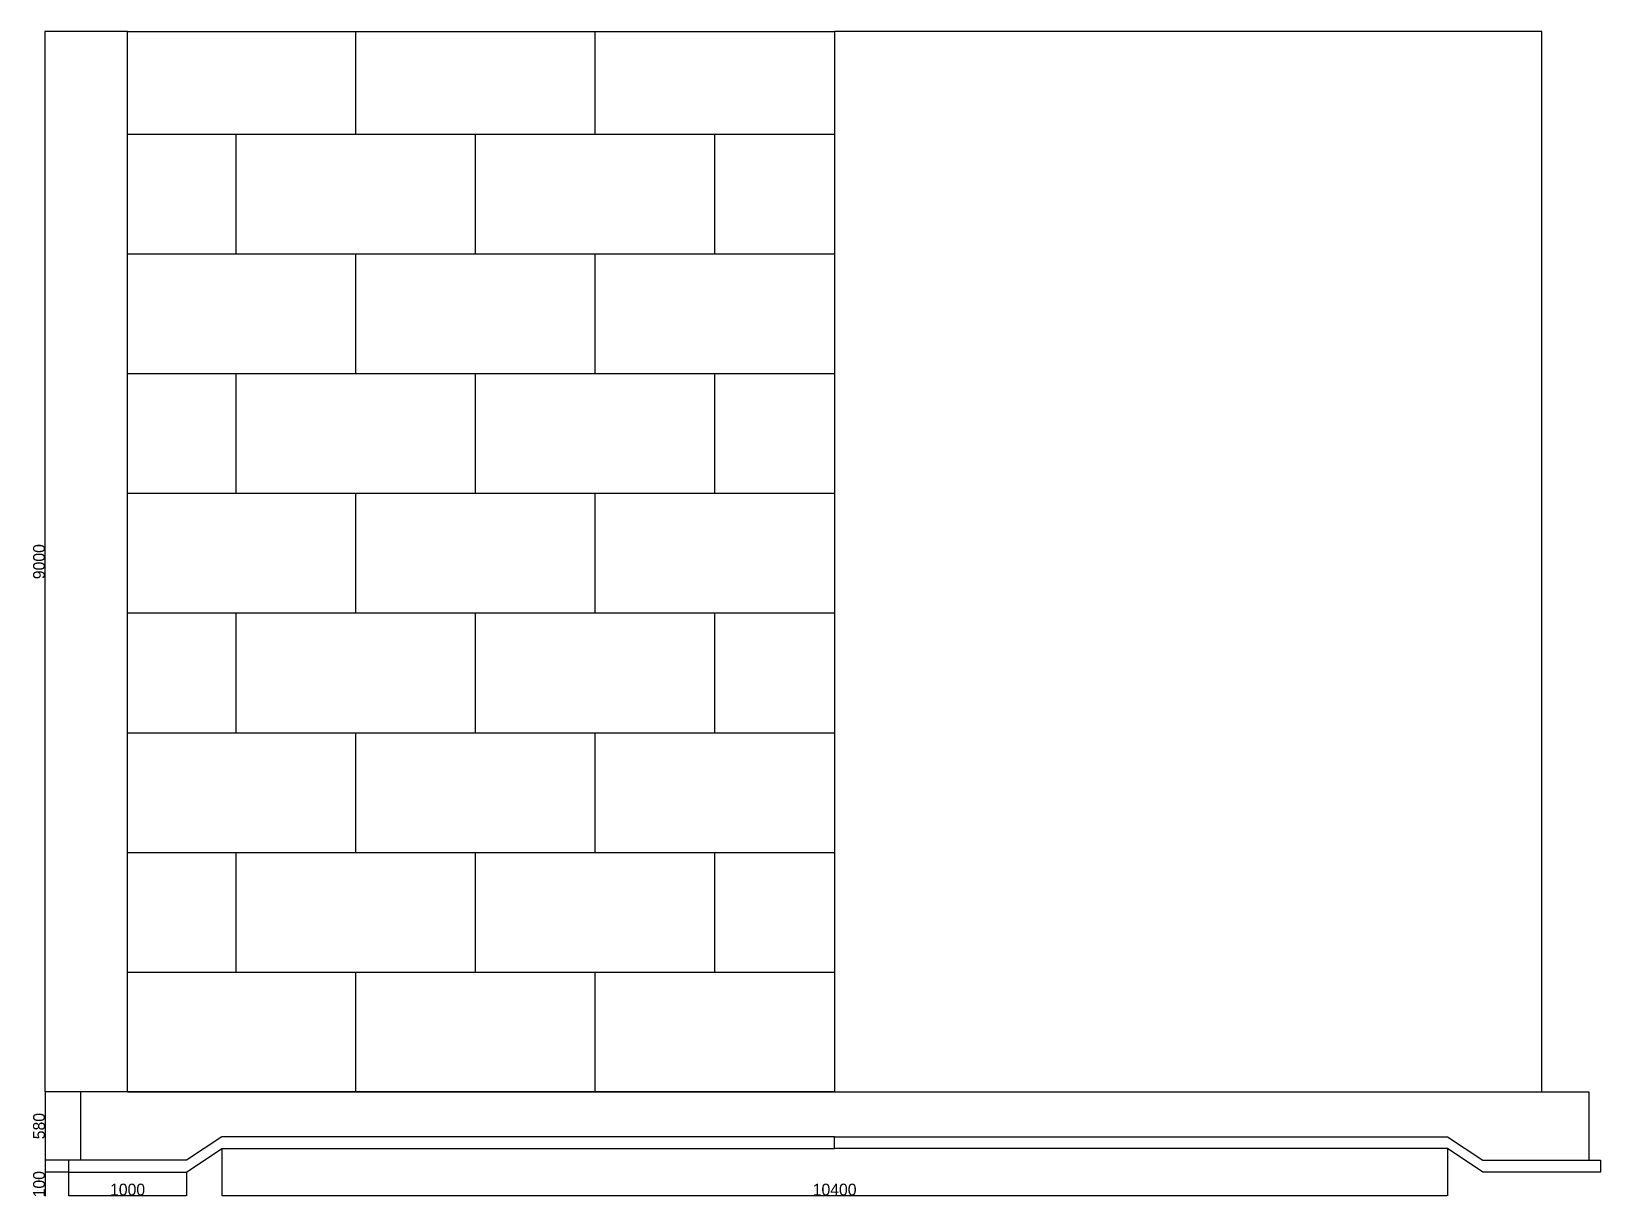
# Model space of a CAD drawing. Header units: metres. Extents: x -6816 to 6500, y -897 to 9000.
import ezdxf

# ---------------------------------------------------------------- set-up
doc = ezdxf.new("R2010")
doc.units = ezdxf.units.M
doc.dimstyles.get("Standard").update_dxf_attribs({"dimtxt": 100, "dimasz": 2.5, "dimexe": 1.25, "dimexo": 0.625, "dimtad": 1, "dimtxsty": 'Standard', "dimcen": 2.5, "dimazin": 3, "dimtfac": 1, "dimtmove": 0, "dimatfit": 3, "dimarcsym": 0})

# ---------------------------------------------------------------- blocks, each defined once
blk = doc.blocks.new('*D0')
at = {"color": 1, "lineweight": -2, "transparency": 16777216}
for p, q in [((-6001, 9000), (-6701, 9000)), ((-6700, 2), (-6700, 8998)), ((-6001, 0), (-6701, 0))]:
    blk.add_line(p, q, dxfattribs=at)
at = {"color": 1, "transparency": 16777216}
for points in [[(-6700, 8998), (-6700, 8998), (-6700, 9000)], [(-6700, 2), (-6700, 2), (-6700, 0)]]:
    blk.add_solid(points, dxfattribs=at)
at = {"layer": 'Defpoints', "color": 0, "transparency": 16777216}
for p in [(-6700, 9000), (-6000, 9000), (-6000, 0)]:
    blk.add_point(p, dxfattribs=at)
at = {"color": 1, "transparency": 16777216, "insert": (-6751, 4500), "char_height": 100, "attachment_point": 5, "rotation": 90}
blk.add_mtext('9000', dxfattribs=at)
blk = doc.blocks.new('*D2')
at = {"color": 1, "lineweight": -2, "transparency": 16777216}
for p, q in [((-6401, 0), (-6701, 0)), ((-6700, -3), (-6700, -578)), ((-6401, -580), (-6701, -580))]:
    blk.add_line(p, q, dxfattribs=at)
at = {"color": 1, "transparency": 16777216}
for points in [[(-6700, -3), (-6700, -3), (-6700, 0)], [(-6700, -578), (-6700, -578), (-6700, -580)]]:
    blk.add_solid(points, dxfattribs=at)
at = {"layer": 'Defpoints', "color": 0, "transparency": 16777216}
for p in [(-6400, 0), (-6700, -580), (-6400, -580)]:
    blk.add_point(p, dxfattribs=at)
at = {"color": 1, "transparency": 16777216, "insert": (-6751, -290), "char_height": 100, "attachment_point": 5, "rotation": 90}
blk.add_mtext('580', dxfattribs=at)
blk = doc.blocks.new('*D3')
at = {"color": 1, "lineweight": -2, "transparency": 16777216}
for p, q in [((-6501, -580), (-6701, -580)), ((-6700, -583), (-6700, -678)), ((-6501, -680), (-6701, -680)), ((-6700, -680), (-6700, -884))]:
    blk.add_line(p, q, dxfattribs=at)
at = {"color": 1, "transparency": 16777216}
for points in [[(-6700, -583), (-6700, -583), (-6700, -580)], [(-6700, -678), (-6700, -678), (-6700, -680)]]:
    blk.add_solid(points, dxfattribs=at)
at = {"layer": 'Defpoints', "color": 0, "transparency": 16777216}
for p in [(-6500, -580), (-6700, -680), (-6500, -680)]:
    blk.add_point(p, dxfattribs=at)
at = {"color": 1, "transparency": 16777216, "insert": (-6751, -783), "char_height": 100, "attachment_point": 5, "rotation": 90}
blk.add_mtext('100', dxfattribs=at)
blk = doc.blocks.new('*D4')
at = {"color": 1, "lineweight": -2, "transparency": 16777216}
for p, q in [((-6500, -681), (-6500, -881)), ((-5500, -681), (-5500, -881)), ((-6498, -880), (-5502, -880))]:
    blk.add_line(p, q, dxfattribs=at)
at = {"color": 1, "transparency": 16777216}
for points in [[(-6498, -880), (-6498, -880), (-6500, -880)], [(-5502, -880), (-5502, -880), (-5500, -880)]]:
    blk.add_solid(points, dxfattribs=at)
at = {"layer": 'Defpoints', "color": 0, "transparency": 16777216}
for p in [(-6500, -680), (-5500, -680), (-5500, -880)]:
    blk.add_point(p, dxfattribs=at)
at = {"color": 1, "transparency": 16777216, "insert": (-6000, -829), "char_height": 100, "attachment_point": 5}
blk.add_mtext('1000', dxfattribs=at)
blk = doc.blocks.new('*D5')
at = {"color": 1, "lineweight": -2, "transparency": 16777216}
for p, q in [((-5200, -481), (-5200, -881)), ((5200, -481), (5200, -881)), ((-5198, -880), (5198, -880))]:
    blk.add_line(p, q, dxfattribs=at)
at = {"color": 1, "transparency": 16777216}
for points in [[(-5198, -880), (-5198, -880), (-5200, -880)], [(5198, -880), (5198, -880), (5200, -880)]]:
    blk.add_solid(points, dxfattribs=at)
at = {"layer": 'Defpoints', "color": 0, "transparency": 16777216}
for p in [(-5200, -480), (5200, -480), (5200, -880)]:
    blk.add_point(p, dxfattribs=at)
at = {"color": 1, "transparency": 16777216, "insert": (0, -829), "char_height": 100, "attachment_point": 5}
blk.add_mtext('10400', dxfattribs=at)

msp = doc.modelspace()

# ---------------------------------------------------------------- hatches: boundary and pattern name
h = msp.add_hatch()
h.set_pattern_fill('AR-B816', scale=5)
h.paths.add_polyline_path([(0, 0), (-6000, 0), (-6000, 9000), (0, 9000)])

# ---------------------------------------------------------------- linework, layer by layer
for points in [[(0, 0), (-6000, 0), (-6000, 9000), (0, 9000)], [(0, 0), (6000, 0), (6000, 9000), (0, 9000)], [(0, -380), (-5200, -380), (-5500, -580), (-6500, -580), (-6500, -680), (-5500, -680), (-5200, -480), (0, -480)], [(0, -380), (5200, -380), (5500, -580), (6500, -580), (6500, -680), (5500, -680), (5200, -480), (0, -480)]]:
    msp.add_lwpolyline(points, close=True)
for points in [[(0, 0), (-6400, 0), (-6400, -580)], [(0, 0), (6400, 0), (6400, -580)]]:
    msp.add_lwpolyline(points)

# ---------------------------------------------------------------- dimensions: what is measured, and where the dimension line sits
for base, p1, p2, picture, middle in [((-6700, 9000), (-6000, 0), (-6000, 9000), '*D0', (-6750.625, 4500)), ((-6700, -580), (-6400, 0), (-6400, -580), '*D2', (-6750.625, -290)), ((-6700, -680), (-6500, -580), (-6500, -680), '*D3', (-6750.625, -783.125))]:
    dim = msp.add_linear_dim(base=base, p1=p1, p2=p2, angle=90, dimstyle='Standard', override={"dimtxsty": 'Standard', "dimclrd": 1, "dimclre": 1, "dimclrt": 1})
    dim.commit()
    dim.dimension.update_dxf_attribs({"geometry": picture, "text_midpoint": middle})
for base, p1, p2, picture, middle in [((5200, -880), (-5200, -480), (5200, -480), '*D5', (0, -829.375)), ((-5500, -880), (-6500, -680), (-5500, -680), '*D4', (-6000, -829.375))]:
    dim = msp.add_linear_dim(base=base, p1=p1, p2=p2, dimstyle='Standard', override={"dimtxsty": 'Standard', "dimclrd": 1, "dimclre": 1, "dimclrt": 1})
    dim.commit()
    dim.dimension.update_dxf_attribs({"geometry": picture, "text_midpoint": middle})

doc.saveas('drawing.dxf')
